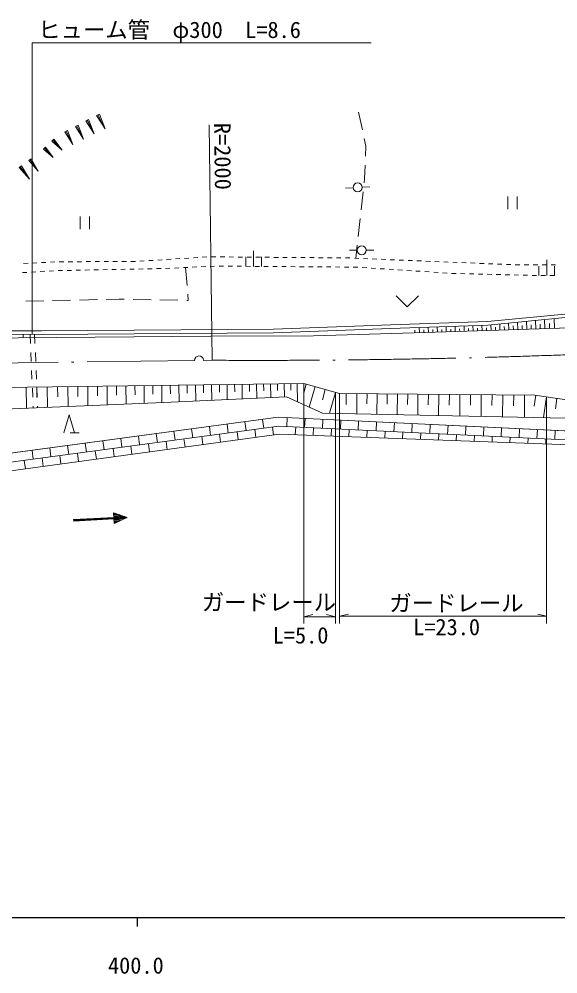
# Model space of a CAD drawing. Units: millimetres, scale not verified. Extents: x 40000 to 680000, y 20000 to 380000.
# Drawn here: x 454792 to 515017, y 198715 to 305343 of the extents above; entities that cross this region are included whole.
import ezdxf
from ezdxf.enums import TextEntityAlignment as Align

# ---------------------------------------------------------------- set-up
doc = ezdxf.new("R2010")
doc.units = ezdxf.units.MM
doc.header["$LTSCALE"] = 1000
doc.linetypes.add('LONG_DASHED_DOTTED', pattern=[15.25, 12, -1.5, 0.25, -1.5])
for name, color, linetype, lineweight in [('M-BGD', 7, 'Continuous', 13), ('M-BMK', 7, 'LONG_DASHED_DOTTED', 13), ('M-STR-HTXT', 7, 'Continuous', 13), ('M-TTL-BAND', 7, 'Continuous', 25)]:
    doc.layers.add(name, color=color, linetype=linetype, lineweight=lineweight)
doc.styles.add('ＭＳ ゴシック', font='')
doc.styles.get('ＭＳ ゴシック').set_extended_font_data('MS Gothic')

msp = doc.modelspace()

# ---------------------------------------------------------------- linework, layer by layer
at = {"layer": 'M-BGD'}
for p, q in [((463451, 294582), (463765, 294744)), ((463451, 294582), (464422, 293093)), ((463608, 294663), (464422, 293093)), ((463765, 294744), (464422, 293093)), ((492737, 294945), (493160, 292991)), ((461082, 293354), (461380, 293508)), ((461082, 293354), (462005, 291938)), ((461231, 293431), (462005, 291938)), ((461380, 293508), (462005, 291938)), ((462266, 293967), (462569, 294124)), ((462266, 293967), (463202, 292532)), ((462417, 294046), (463202, 292532)), ((462569, 294124), (463202, 292532)), ((459896, 292739), (460194, 292894)), ((459896, 292739), (460817, 291326)), ((460045, 292816), (460817, 291326)), ((460194, 292894), (460817, 291326)), ((458452, 291708), (458674, 291916)), ((458452, 291708), (459608, 290703)), ((458563, 291812), (459608, 290703)), ((458674, 291916), (459608, 290703)), ((493371, 292013), (493559, 291147)), ((493559, 291147), (493512, 290034)), ((457521, 290831), (457730, 291028)), ((457521, 290831), (458611, 289883)), ((457626, 290929), (458611, 289883)), ((457730, 291028), (458611, 289883)), ((455893, 289551), (456148, 289736)), ((455893, 289551), (456944, 288369)), ((456020, 289644), (456944, 288369)), ((456148, 289736), (456944, 288369)), ((493469, 289035), (493405, 287503)), ((454793, 288754), (455071, 288956)), ((454793, 288754), (455943, 287460)), ((454932, 288855), (455943, 287460)), ((455071, 288956), (455943, 287460)), ((493405, 287503), (493353, 287039)), ((492137, 286517), (491273, 286474)), ((493243, 286045), (493023, 284057)), ((494000, 286610), (493136, 286567)), ((509413, 285528), (509413, 284128)), ((510463, 285528), (510463, 284128)), ((461617, 283288), (461617, 281888)), ((462667, 283288), (462667, 281888)), ((492913, 283063), (492693, 281076)), ((481002, 277729), (481002, 279479)), ((492591, 279532), (491726, 279532)), ((492583, 280082), (492424, 278637)), ((494456, 279532), (493591, 279532)), ((468287, 278305), (468786, 278337)), ((469285, 278369), (469784, 278401)), ((470283, 278433), (470782, 278465)), ((471280, 278497), (471779, 278528)), ((472278, 278560), (472777, 278592)), ((473276, 278624), (473775, 278656)), ((474274, 278688), (474773, 278719)), ((475272, 278751), (475771, 278783)), ((476271, 278791), (476771, 278787)), ((477271, 278783), (477771, 278779)), ((478271, 278775), (478771, 278772)), ((479271, 278768), (479771, 278764)), ((480127, 277729), (480127, 278779)), ((480271, 278760), (480771, 278756)), ((481271, 278753), (481771, 278749)), ((481877, 277729), (481877, 278779)), ((482271, 278745), (482771, 278741)), ((483271, 278737), (483771, 278734)), ((484271, 278730), (484771, 278726)), ((485271, 278722), (485771, 278718)), ((486271, 278715), (486771, 278711)), ((487271, 278707), (487771, 278703)), ((488271, 278700), (488771, 278696)), ((489271, 278692), (489771, 278688)), ((490271, 278684), (490771, 278681)), ((491271, 278677), (491525, 278675)), ((491525, 278675), (491770, 278664)), ((492270, 278643), (492769, 278622)), ((493269, 278601), (493769, 278580)), ((494268, 278559), (494768, 278538)), ((495267, 278517), (495767, 278496)), ((496266, 278475), (496766, 278454)), ((497265, 278433), (497765, 278412)), ((498265, 278391), (498764, 278370)), ((499264, 278350), (499763, 278330)), ((500263, 278309), (500763, 278289)), ((513773, 276695), (513773, 278445)), ((455292, 278057), (455791, 278080)), ((456290, 278104), (456790, 278128)), ((457289, 278152), (457789, 278175)), ((458159, 277210), (458658, 277240)), ((458288, 278199), (458788, 278223)), ((459158, 277255), (459658, 277265)), ((459287, 278238), (459787, 278241)), ((460158, 277274), (460658, 277284)), ((460287, 278243), (460787, 278246)), ((461158, 277294), (461657, 277304)), ((461287, 278249), (461787, 278252)), ((462157, 277314), (462657, 277324)), ((462287, 278255), (462787, 278258)), ((463157, 277334), (463657, 277344)), ((463287, 278261), (463787, 278264)), ((464157, 277353), (464657, 277363)), ((464287, 278266), (464787, 278269)), ((465157, 277373), (465657, 277383)), ((465287, 278272), (465787, 278275)), ((466157, 277393), (466657, 277403)), ((466287, 278278), (466787, 278281)), ((467156, 277413), (467656, 277422)), ((467287, 278284), (467787, 278287)), ((468156, 277432), (468656, 277442)), ((469156, 277452), (469656, 277462)), ((470156, 277472), (470656, 277482)), ((471155, 277501), (471655, 277524)), ((472154, 277546), (472654, 277569)), ((473153, 277592), (473653, 277614)), ((473411, 277603), (473564, 275609)), ((474152, 277637), (474652, 277660)), ((475151, 277683), (475651, 277705)), ((476150, 277728), (476650, 277751)), ((477149, 277759), (477649, 277755)), ((478149, 277751), (478649, 277747)), ((479149, 277743), (479649, 277740)), ((480149, 277736), (480649, 277732)), ((481149, 277728), (481649, 277724)), ((482149, 277721), (482649, 277717)), ((483149, 277713), (483649, 277709)), ((484149, 277705), (484649, 277702)), ((485149, 277698), (485649, 277694)), ((486149, 277690), (486649, 277686)), ((487149, 277683), (487649, 277679)), ((488149, 277675), (488649, 277671)), ((489149, 277667), (489649, 277664)), ((490149, 277660), (490649, 277656)), ((491149, 277652), (491649, 277648)), ((492149, 277645), (492467, 277642)), ((492467, 277642), (492649, 277630)), ((493148, 277598), (493646, 277565)), ((494145, 277533), (494644, 277500)), ((495143, 277468), (495642, 277435)), ((496141, 277403), (496640, 277370)), ((497139, 277338), (497638, 277305)), ((498137, 277272), (498636, 277240)), ((501262, 278268), (501762, 278248)), ((502261, 278227), (502761, 278207)), ((503260, 278187), (503760, 278166)), ((504260, 278146), (504759, 278125)), ((505259, 278105), (505758, 278085)), ((506258, 278064), (506758, 278044)), ((507257, 278023), (507757, 278003)), ((508256, 277982), (508756, 277962)), ((509255, 277942), (509755, 277921)), ((510255, 277916), (510755, 277913)), ((511255, 277910), (511755, 277907)), ((512255, 277903), (512755, 277900)), ((512898, 276695), (512898, 277745)), ((513255, 277897), (513755, 277894)), ((514255, 277891), (514755, 277888)), ((514648, 276695), (514648, 277745)), ((455165, 277029), (455664, 277059)), ((456163, 277089), (456662, 277119)), ((457161, 277150), (457660, 277180)), ((499135, 277207), (499634, 277175)), ((500133, 277142), (500632, 277110)), ((501131, 277077), (501630, 277045)), ((502128, 277012), (502627, 276980)), ((503126, 276947), (503363, 276932)), ((503363, 276932), (503626, 276925)), ((504126, 276914), (504625, 276902)), ((505125, 276890), (505625, 276878)), ((506125, 276866), (506625, 276854)), ((507125, 276842), (507625, 276831)), ((508124, 276819), (508624, 276807)), ((509124, 276795), (509624, 276783)), ((510124, 276771), (510624, 276759)), ((511124, 276748), (511623, 276736)), ((512123, 276724), (512623, 276712)), ((513123, 276700), (513351, 276695)), ((513351, 276695), (513623, 276695)), ((514123, 276695), (514623, 276695)), ((464539, 274038), (465996, 274072)), ((465996, 274072), (466539, 274061)), ((467538, 274040), (469538, 273999)), ((473641, 274612), (473695, 273914)), ((496928, 274451), (498178, 273201)), ((499428, 274451), (498178, 273201)), ((455542, 273831), (457541, 273877)), ((458541, 273900), (460540, 273946)), ((461540, 273969), (463539, 274015)), ((470538, 273979), (472537, 273938)), ((473537, 273917), (473695, 273914)), ((499542, 270316), (499523, 270901)), ((500542, 270349), (500522, 270937)), ((501541, 270381), (501522, 270974)), ((502541, 270414), (502521, 271010)), ((503540, 270447), (503521, 271047)), ((504540, 270479), (504520, 271083)), ((505539, 270512), (505519, 271119)), ((506538, 270544), (506519, 271156)), ((507038, 270561), (507028, 270878)), ((507538, 270577), (507517, 271212)), ((508038, 270593), (508026, 270942)), ((508537, 270610), (508514, 271308)), ((509037, 270626), (509025, 271006)), ((509537, 270643), (509512, 271403)), ((510037, 270659), (510023, 271071)), ((510536, 270675), (510509, 271499)), ((511036, 270692), (511021, 271135)), ((511536, 270708), (511507, 271595)), ((512036, 270725), (512020, 271199)), ((512535, 270741), (512504, 271690)), ((513042, 270758), (513025, 271264)), ((513548, 270775), (513515, 271787)), ((514088, 270792), (514070, 271333)), ((514628, 270810), (514593, 271891)), ((455241, 269759), (455238, 270114)), ((456030, 270114), (456071, 269115)), ((456530, 270113), (456571, 269114)), ((499042, 270300), (499033, 270592)), ((500042, 270333), (500032, 270627)), ((501041, 270365), (501032, 270661)), ((502041, 270398), (502031, 270696)), ((503040, 270430), (503031, 270730)), ((504040, 270463), (504030, 270765)), ((505039, 270495), (505029, 270799)), ((506039, 270528), (506029, 270834)), ((456112, 268115), (456154, 267116)), ((456613, 268115), (456654, 267116)), ((456195, 266117), (456236, 265118)), ((456695, 266117), (456737, 265118)), ((470734, 264444), (470760, 262523)), ((471695, 264457), (471708, 263496)), ((472655, 264469), (472680, 262612)), ((473584, 264482), (473596, 263553)), ((474513, 264494), (474537, 262699)), ((475411, 264506), (475423, 263608)), ((476308, 264518), (476331, 262782)), ((477176, 264529), (477188, 263662)), ((478044, 264541), (478066, 262863)), ((478883, 264552), (478894, 263713)), ((479722, 264563), (479743, 262942)), ((480533, 264574), (480543, 263763)), ((481343, 264585), (481364, 263017)), ((482127, 264595), (482138, 263812)), ((482911, 264606), (482931, 263091)), ((483669, 264616), (483679, 263858)), ((484426, 264626), (484446, 263161)), ((485158, 264636), (485168, 263903)), ((485891, 264645), (485918, 262617)), ((486894, 264577), (486619, 263601)), ((455586, 264243), (455613, 261883)), ((456278, 264119), (456319, 263120)), ((456766, 264258), (456781, 263078)), ((456778, 264118), (456819, 263119)), ((457945, 264274), (457976, 261983)), ((459091, 264289), (459106, 263144)), ((460236, 264304), (460266, 262080)), ((461349, 264319), (461364, 263207)), ((462461, 264334), (462490, 262174)), ((463541, 264348), (463556, 263268)), ((464621, 264363), (464649, 262265)), ((465670, 264377), (465684, 263328)), ((466719, 264391), (466746, 262353)), ((467738, 264404), (467751, 263386)), ((468756, 264418), (468783, 262440)), ((469745, 264431), (469758, 263442)), ((487870, 264302), (487227, 262022)), ((489010, 263980), (488689, 262840)), ((490150, 263659), (489492, 261326)), ((491344, 263520), (491334, 262308)), ((492556, 263510), (492537, 261264)), ((493679, 263500), (493670, 262377)), ((494802, 263491), (494783, 261218)), ((495939, 263481), (495929, 262345)), ((497075, 263472), (497056, 261171)), ((498225, 263462), (498216, 262312)), ((499376, 263452), (499356, 261124)), ((500540, 263443), (500530, 262279)), ((501704, 263433), (501684, 261077)), ((502882, 263423), (502872, 262245)), ((504060, 263413), (504040, 261029)), ((505252, 263403), (505242, 262211)), ((506444, 263393), (506424, 260980)), ((507651, 263383), (507641, 262177)), ((508857, 263373), (508837, 260931)), ((510078, 263363), (510068, 262142)), ((511300, 263353), (511279, 260881)), ((512534, 263328), (512352, 262106)), ((513757, 263146), (513413, 260838)), ((514911, 262975), (514739, 261820)), ((456360, 262121), (456369, 261915)), ((456861, 262120), (456868, 261936)), ((483757, 260875), (444344, 255585)), ((459801, 259143), (460401, 261143)), ((460401, 261143), (461001, 259143)), ((480024, 260374), (480157, 259383)), ((482006, 260640), (482139, 259649)), ((519610, 259185), (483757, 260875)), ((484756, 260828), (484709, 259829)), ((486754, 260734), (486707, 259735)), ((488751, 260640), (488704, 259641)), ((490749, 260545), (490702, 259547)), ((492747, 260451), (492700, 259452)), ((494745, 260357), (494698, 259358)), ((496742, 260263), (496695, 259264)), ((483809, 259873), (444601, 254610)), ((460501, 259143), (461501, 259143)), ((472095, 259310), (472228, 258319)), ((474077, 259576), (474210, 258585)), ((476059, 259842), (476193, 258851)), ((478042, 260108), (478175, 259117)), ((479166, 259250), (479282, 258381)), ((481148, 259516), (481264, 258652)), ((483130, 259782), (483246, 258923)), ((519487, 258190), (483810, 259871)), ((485708, 259782), (485668, 258938)), ((487705, 259688), (487667, 258863)), ((489703, 259594), (489665, 258788)), ((491701, 259499), (491664, 258713)), ((493699, 259405), (493663, 258638)), ((495697, 259311), (495661, 258563)), ((497694, 259217), (497660, 258488)), ((498740, 260169), (498693, 259170)), ((499692, 259123), (499659, 258413)), ((500738, 260075), (500691, 259076)), ((502736, 259981), (502689, 258982)), ((504734, 259886), (504687, 258887)), ((506731, 259792), (506684, 258793)), ((508729, 259698), (508682, 258699)), ((510727, 259604), (510680, 258605)), ((512725, 259510), (512678, 258511)), ((514723, 259416), (514675, 258417)), ((464166, 258245), (464299, 257254)), ((466148, 258511), (466281, 257520)), ((468131, 258777), (468264, 257786)), ((470113, 259044), (470246, 258052)), ((471237, 258185), (471356, 257296)), ((473219, 258452), (473338, 257567)), ((475201, 258718), (475319, 257838)), ((477184, 258984), (477301, 258110)), ((501690, 259029), (501657, 258338)), ((503688, 258935), (503656, 258263)), ((505685, 258840), (505655, 258188)), ((507683, 258746), (507653, 258114)), ((509681, 258652), (509652, 258039)), ((511679, 258558), (511651, 257964)), ((513677, 258464), (513649, 257889)), ((456237, 257181), (456370, 256190)), ((458219, 257447), (458352, 256456)), ((460202, 257713), (460335, 256722)), ((462184, 257979), (462317, 256988)), ((463308, 257121), (463430, 256211)), ((465290, 257387), (465412, 256483)), ((467272, 257653), (467393, 256754)), ((469255, 257919), (469375, 257025)), ((455379, 256057), (455504, 255127)), ((457361, 256323), (457486, 255398)), ((459344, 256589), (459467, 255669)), ((461326, 256855), (461449, 255940)), ((460888, 249445), (465381, 249691)), ((460890, 249406), (465384, 249652)), ((460893, 249366), (465386, 249612)), ((460895, 249326), (465388, 249572)), ((460897, 249286), (465390, 249532)), ((465418, 249012), (465353, 250211)), ((465353, 250211), (466884, 249694)), ((465557, 250142), (465358, 250131)), ((465761, 250073), (465362, 250051)), ((465965, 250004), (465366, 249971)), ((466169, 249935), (465371, 249891)), ((466373, 249866), (465375, 249811)), ((466577, 249797), (465379, 249731)), ((466782, 249728), (465384, 249652)), ((466786, 249648), (465388, 249572)), ((466591, 249557), (465392, 249492)), ((466884, 249694), (465418, 249012)), ((460888, 249445), (460897, 249286)), ((466395, 249467), (465397, 249412)), ((466200, 249376), (465401, 249332)), ((466004, 249285), (465405, 249252)), ((465809, 249194), (465410, 249172)), ((465614, 249103), (465414, 249092))]:
    msp.add_line(p, q, dxfattribs=at)
for points in [[(365163, 269400), (412980, 269564), (415105, 270141), (457289, 270113), (483235, 270310), (496309, 270784), (507178, 271180), (515836, 272010), (543634, 274774), (548243, 275501), (548872, 279455)], [(365388, 269801), (412926, 269964), (415052, 270541), (457288, 270513), (483226, 270710), (496294, 271184), (507151, 271579), (515798, 272408), (543583, 275171), (547893, 275850), (548477, 279518)], [(365388, 269801), (364741, 268651), (412781, 269246), (415883, 269406), (476240, 269948), (487704, 269989), (498944, 270297), (508387, 270605), (520859, 271015), (543750, 272144), (565460, 273530), (573598, 273967)], [(408433, 254929), (444344, 255585), (483757, 260875), (519610, 259185), (523922, 258548), (528733, 255641)], [(408433, 254929), (408418, 253002), (444848, 253669), (483855, 259006), (519422, 257672), (523678, 256993), (527632, 254377)]]:
    msp.add_lwpolyline(points, dxfattribs=at)
msp.add_lwpolyline([(357911, 261090), (356423, 263125), (374578, 263218), (390745, 263475), (420051, 263834), (455721, 264244), (486618, 264655), (490622, 263526), (512432, 263343), (516230, 262779), (519259, 261598), (521414, 260674), (488721, 261341), (484697, 263173), (470976, 262532), (451355, 261703), (444169, 261427), (424151, 261127), (407174, 260613)], close=True, dxfattribs=at)
for centre in [(492636, 286542), (493091, 279532)]:
    msp.add_circle(centre, 500, dxfattribs=at)
at = {"layer": 'M-BMK'}
msp.add_line((474394, 267217), (374975, 265947), dxfattribs=at)
at = {"layer": 'M-BMK', "linetype": 'Continuous'}
msp.add_line((476376, 267242), (475394, 267230), dxfattribs=at)
at = {"layer": 'M-BMK'}
msp.add_arc((481526, 1218536), 951307, 269.68985, 273.74552, dxfattribs=at)
at = {"layer": 'M-BMK', "linetype": 'Continuous'}
msp.add_arc((474894, 267223), 500, 0.73164, 180.73164, dxfattribs=at)
at = {"layer": 'M-STR-HTXT'}
for p, q in [((476376, 267242), (476040, 293543)), ((486618, 264655), (486618, 237842)), ((490150, 263659), (490150, 237842)), ((490622, 263526), (490622, 237842)), ((513757, 263146), (513757, 237842)), ((490622, 238656), (491622, 238906)), ((513757, 238656), (512757, 238906)), ((486618, 238590), (487618, 238840)), ((486618, 238590), (490150, 238590)), ((490150, 238590), (489150, 238840)), ((490622, 238656), (513757, 238656))]:
    msp.add_line(p, q, dxfattribs=at)
msp.add_lwpolyline([(456272, 270114), (456272, 302680), (494149, 302680)], dxfattribs=at)
at = {"layer": 'M-TTL-BAND'}
for p, q in [((40000, 205000), (579000, 205000)), ((468000, 205000), (468000, 204000))]:
    msp.add_line(p, q, dxfattribs=at)

# ---------------------------------------------------------------- texts
at = {"layer": 'M-STR-HTXT', "style": 'ＭＳ ゴシック'}
for s, p in [('ヒューム管\u3000φ300  L=8.6', (471607, 302680)), ('ガードレール', (482716, 238751)), ('ガードレール', (503680, 238656)), ('L=23.0', (502574, 235986)), ('L=5.0', (486253, 235062))]:
    msp.add_text(s, height=1833, dxfattribs=at).set_placement(p, align=Align.BOTTOM_CENTER)
msp.add_text('R=2000', height=1833, rotation=270.732, dxfattribs=at).set_placement((476086, 290000), align=Align.BOTTOM_CENTER)
at = {"layer": 'M-TTL-BAND', "style": 'ＭＳ ゴシック'}
msp.add_text('400.0', height=1833, dxfattribs=at).set_placement((467844, 198195), align=Align.BOTTOM_CENTER)

doc.saveas('drawing.dxf')
